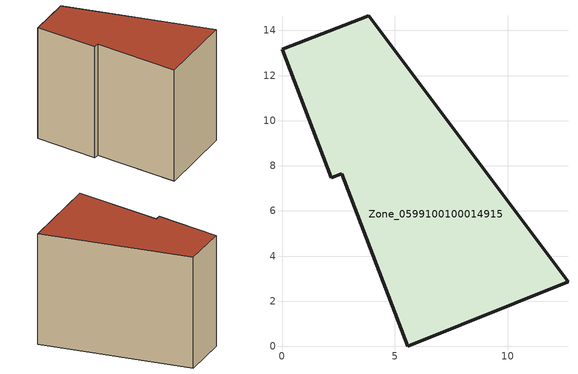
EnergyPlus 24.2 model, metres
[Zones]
Zone_0599100100014915
 floor ground (C_G): 0,13.16 3.83,14.65 12.68,2.87 5.58,0 2.66,7.65 2.19,7.47 z0
 wall outside (C_F): 3.83,14.65 0,13.16 2.19,7.47 2.66,7.65 5.58,0 12.68,2.87 3.83,14.65 z0:12.21
 roof outside (C_R): 12.68,2.87 3.83,14.65 0,13.16 2.19,7.47 2.66,7.65 5.58,0 z12.21
[BUILDING]
Pand.0599100100014915: North Axis=0; Terrain=City; Loads Convergence Tolerance Value=0.04; Temperature Convergence Tolerance Value=0.4; Solar Distribution=FullExterior; Maximum Number of Warmup Days=25; Minimum Number of Warmup Days=1
[Site:Location]
Rotterdam.The.Hague.AP_ZH_NLD Design_Conditions: Latitude=51.96; Longitude=4.45; Time Zone=1; Elevation=-4.5
[SITE:GROUNDTEMPERATURE:BUILDINGSURFACE]
18, 18, 18, 18, 18, 18, 18, 18, 18, 18, 18, 18
[MATERIAL] Thermal Absorptance=0.9; Solar Absorptance=0.7; Visible Absorptance=0.7
Name | Roughness | Thickness | Conductivity | Density | Specific Heat
G.TC.2015-2018 | MediumSmooth | 0.15 | 0.0428571 | 540 | 1210
F.TC.2015-2018 | Rough | 0.3 | 0.0666667 | 1920 | 840
R.TC.2015-2018 | MediumRough | 0.2 | 0.0333333 | 1500 | 1000
[CONSTRUCTION]
C_G: G.TC.2015-2018
C_F: F.TC.2015-2018
C_R: R.TC.2015-2018
[ZONE]
Zone_0599100100014915: Type=1; Multiplier=1; Ceiling Height=Autocalculate; Volume=Autocalculate; Floor Area=autocalculate; Part of Total Floor Area=Yes
[ZONEINFILTRATION:DESIGNFLOWRATE]
Infil_Zone_0599100100014915: Zone or ZoneList or Space or SpaceList=Zone_0599100100014915; Schedule=AlwaysOn; Design Flow Rate Calculation Method=Flow/Area; Flow Rate per Floor Area=0.0015; Constant Term Coefficient=1; Temperature Term Coefficient=0; Velocity Term Coefficient=0; Velocity Squared Term Coefficient=0
[HVACTEMPLATE:ZONE:IDEALLOADSAIRSYSTEM]
Zone_0599100100014915: Maximum Heating Supply Air Temperature=50; Minimum Cooling Supply Air Temperature=13; Maximum Heating Supply Air Humidity Ratio=0.0156; Minimum Cooling Supply Air Humidity Ratio=0.0077; Heating Limit=NoLimit; Cooling Limit=NoLimit; Dehumidification Control Type=ConstantSensibleHeatRatio; Cooling Sensible Heat Ratio=0.7; Dehumidification Setpoint=60; Humidification Control Type=None; Humidification Setpoint=30; Outdoor Air Method=None; Outdoor Air Flow Rate per Person=0.00944; Outdoor Air Flow Rate per Zone Floor Area=0; Outdoor Air Flow Rate per Zone=0; Demand Controlled Ventilation Type=None; Outdoor Air Economizer Type=NoEconomizer; Heat Recovery Type=None; Sensible Heat Recovery Effectiveness=0.7; Latent Heat Recovery Effectiveness=0.65
[ZONECONTROL:THERMOSTAT]
ThermostatControl_Zone_0599100100014915: Zone or ZoneList=Zone_0599100100014915; Control Type Schedule=DualSetpointControlType; Control 1=Thermostat_Zone_0599100100014915; Temperature Difference Between Cutout And Setpoint=0
[THERMOSTATSETPOINT:DUALSETPOINT]
Thermostat_Zone_0599100100014915: Heating Setpoint Temperature Schedule=HeatingSetpoint_Zone_0599100100014915; Cooling Setpoint Temperature Schedule=CoolingSetpoint_Zone_0599100100014915
[SCHEDULE:COMPACT]
HeatingSetpoint_Zone_0599100100014915: Through: 12/31, For: AllDays, Until: 24:00, 21
CoolingSetpoint_Zone_0599100100014915: Through: 12/31, For: AllDays, Until: 24:00, 24
DualSetpointControlType: Through: 12/31, For: AllDays, Until: 24:00, 4
AlwaysOn: Through: 12/31, For: AllDays, Until: 24:00, 1
